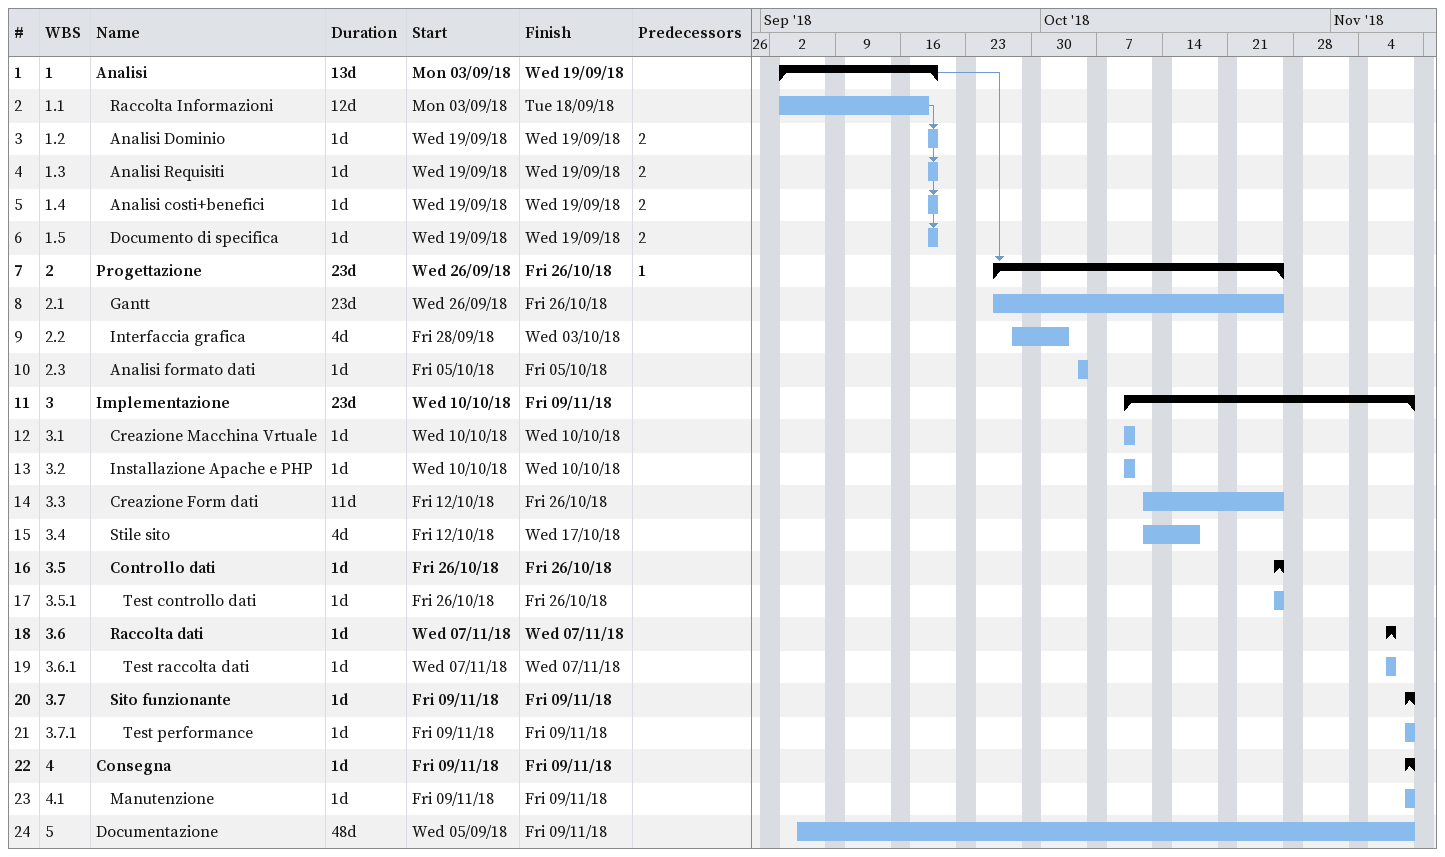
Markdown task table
| ID | WBS | Task | Duration | Start | Finish | Predecessors |
|---|---|---|---|---|---|---|
| 1 | 1 | **Analisi** | 13d | 2018-09-03 | 2018-09-19 |  |
| 2 | 1.1 | Raccolta Informazioni | 12d | 2018-09-03 | 2018-09-18 |  |
| 3 | 1.2 | Analisi Dominio | 1d | 2018-09-19 | 2018-09-19 | 2 |
| 4 | 1.3 | Analisi Requisiti | 1d | 2018-09-19 | 2018-09-19 | 2 |
| 5 | 1.4 | Analisi costi+benefici | 1d | 2018-09-19 | 2018-09-19 | 2 |
| 6 | 1.5 | Documento di specifica | 1d | 2018-09-19 | 2018-09-19 | 2 |
| 7 | 2 | **Progettazione** | 23d | 2018-09-26 | 2018-10-26 | 1 |
| 8 | 2.1 | Gantt | 23d | 2018-09-26 | 2018-10-26 |  |
| 9 | 2.2 | Interfaccia grafica | 4d | 2018-09-28 | 2018-10-03 |  |
| 10 | 2.3 | Analisi formato dati | 1d | 2018-10-05 | 2018-10-05 |  |
| 11 | 3 | **Implementazione** | 23d | 2018-10-10 | 2018-11-09 |  |
| 12 | 3.1 | Creazione Macchina Vrtuale | 1d | 2018-10-10 | 2018-10-10 |  |
| 13 | 3.2 | Installazione Apache e PHP | 1d | 2018-10-10 | 2018-10-10 |  |
| 14 | 3.3 | Creazione Form dati | 11d | 2018-10-12 | 2018-10-26 |  |
| 15 | 3.4 | Stile sito | 4d | 2018-10-12 | 2018-10-17 |  |
| 16 | 3.5 | **Controllo dati** | 1d | 2018-10-26 | 2018-10-26 |  |
| 17 | 3.5.1 | Test controllo dati | 1d | 2018-10-26 | 2018-10-26 |  |
| 18 | 3.6 | **Raccolta dati** | 1d | 2018-11-07 | 2018-11-07 |  |
| 19 | 3.6.1 | Test raccolta dati | 1d | 2018-11-07 | 2018-11-07 |  |
| 20 | 3.7 | **Sito funzionante** | 1d | 2018-11-09 | 2018-11-09 |  |
| 21 | 3.7.1 | Test performance | 1d | 2018-11-09 | 2018-11-09 |  |
| 22 | 4 | **Consegna** | 1d | 2018-11-09 | 2018-11-09 |  |
| 23 | 4.1 | Manutenzione | 1d | 2018-11-09 | 2018-11-09 |  |
| 24 | 5 | Documentazione | 48d | 2018-09-05 | 2018-11-09 |  |
